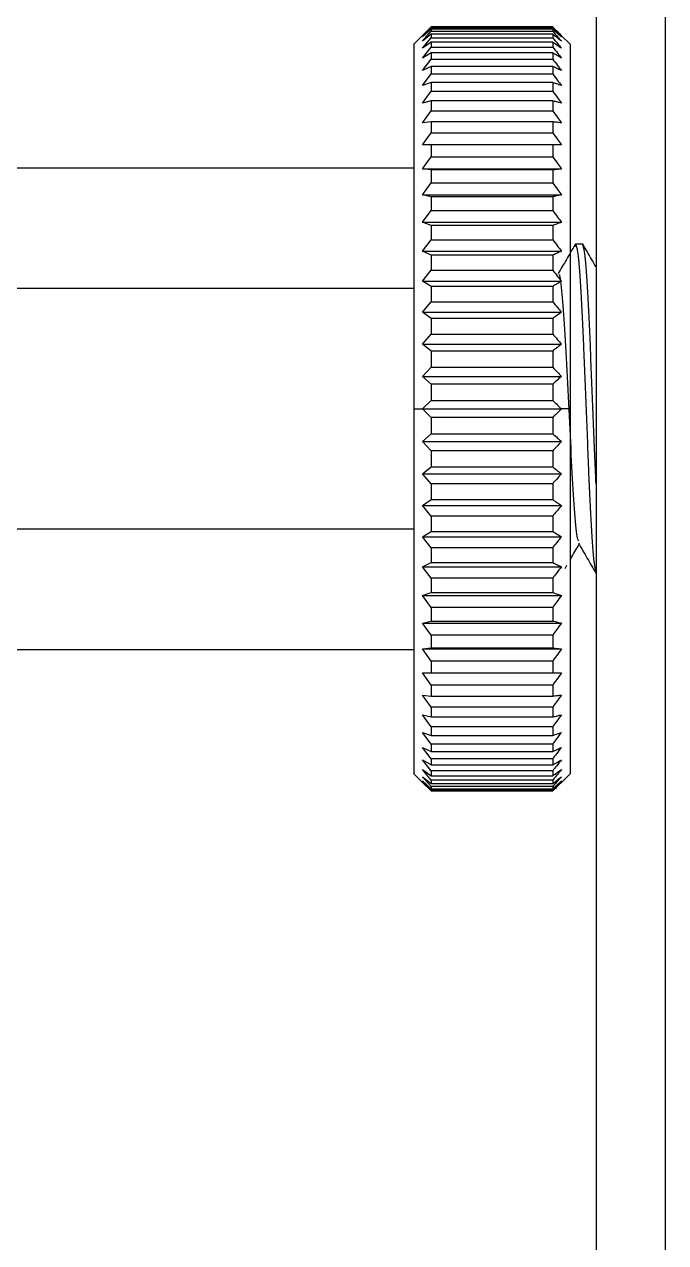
# Model space of a CAD drawing. Header units: inches. Extents: x 0 to 1338, y 51 to 562.
# Drawn here: x 1178.18 to 1196.63, y 368.8 to 403.87 of the extents above; entities that cross this region are included whole.
import ezdxf

# ---------------------------------------------------------------- set-up
doc = ezdxf.new("R2010")
doc.units = ezdxf.units.IN
doc.header["$LTSCALE"] = 0.5

msp = doc.modelspace()

# ---------------------------------------------------------------- linework, layer by layer
at = {"color": 253, "linetype": 'Continuous', "lineweight": 25}
for p, q in [((1194.63, 424.798), (1194.63, 342.798)), ((1196.63, 310.798), (1196.63, 417.798)), ((1189.63, 403.548), (1189.88, 403.795)), ((1189.88, 403.795), (1189.63, 403.548)), ((1189.63, 403.507), (1189.88, 403.775)), ((1189.88, 403.732), (1189.63, 403.507)), ((1189.88, 403.795), (1189.88, 403.775)), ((1193.38, 403.795), (1189.88, 403.795)), ((1189.88, 403.775), (1193.38, 403.775)), ((1189.88, 403.732), (1189.88, 403.671)), ((1193.38, 403.732), (1189.88, 403.732)), ((1189.63, 403.548), (1189.373, 403.291)), ((1189.63, 403.385), (1189.88, 403.671)), ((1189.88, 403.585), (1189.63, 403.385)), ((1189.63, 403.182), (1189.88, 403.485)), ((1189.88, 403.357), (1189.63, 403.182)), ((1189.88, 403.671), (1193.38, 403.671)), ((1189.88, 403.585), (1189.88, 403.485)), ((1193.38, 403.585), (1189.88, 403.585)), ((1189.88, 403.485), (1193.38, 403.485)), ((1189.88, 403.357), (1189.88, 403.217)), ((1193.38, 403.357), (1189.88, 403.357)), ((1193.88, 403.298), (1193.628, 403.55)), ((1189.63, 402.9), (1189.88, 403.217)), ((1189.88, 403.048), (1189.63, 402.9)), ((1189.88, 403.217), (1193.38, 403.217)), ((1189.88, 403.048), (1189.88, 402.869)), ((1193.38, 403.048), (1189.88, 403.048)), ((1193.88, 403.298), (1193.88, 382.298)), ((1189.63, 402.541), (1189.88, 402.869)), ((1189.88, 402.66), (1189.63, 402.541)), ((1189.88, 402.869), (1193.38, 402.869)), ((1189.88, 402.66), (1189.88, 402.446)), ((1193.38, 402.66), (1189.88, 402.66)), ((1189.63, 402.108), (1189.88, 402.446)), ((1189.88, 402.446), (1193.38, 402.446)), ((1189.88, 402.198), (1189.63, 402.108)), ((1189.63, 401.604), (1189.88, 401.948)), ((1189.88, 402.198), (1189.88, 401.948)), ((1193.38, 402.198), (1189.88, 402.198)), ((1189.88, 401.948), (1193.38, 401.948)), ((1189.88, 401.665), (1189.63, 401.604)), ((1189.88, 401.665), (1189.88, 401.381)), ((1193.38, 401.665), (1189.88, 401.665)), ((1189.63, 401.033), (1189.88, 401.381)), ((1189.88, 401.381), (1193.38, 401.381)), ((1189.88, 401.064), (1189.63, 401.033)), ((1189.88, 401.064), (1189.88, 400.749)), ((1193.38, 401.064), (1189.88, 401.064)), ((1189.63, 400.399), (1189.88, 400.749)), ((1189.88, 400.749), (1193.38, 400.749)), ((1189.88, 400.399), (1189.63, 400.399)), ((1189.88, 400.399), (1189.88, 400.056)), ((1193.38, 400.399), (1189.88, 400.399)), ((1189.63, 399.708), (1189.88, 400.056)), ((1189.88, 400.056), (1193.38, 400.056)), ((1189.38, 399.726), (1168.38, 399.726)), ((1189.88, 399.678), (1189.63, 399.708)), ((1189.63, 399.708), (1193.63, 399.708)), ((1189.88, 399.678), (1189.88, 399.308)), ((1193.38, 399.678), (1189.88, 399.678)), ((1189.63, 398.964), (1189.88, 399.308)), ((1189.88, 399.308), (1193.38, 399.308)), ((1189.88, 398.903), (1189.63, 398.964)), ((1189.63, 398.964), (1193.63, 398.964)), ((1189.88, 398.903), (1189.88, 398.511)), ((1193.38, 398.903), (1189.88, 398.903)), ((1189.63, 398.173), (1189.88, 398.511)), ((1189.88, 398.511), (1193.38, 398.511)), ((1189.88, 398.083), (1189.63, 398.173)), ((1189.63, 398.173), (1193.63, 398.173)), ((1189.88, 398.083), (1189.88, 397.67)), ((1193.38, 398.083), (1189.88, 398.083)), ((1189.63, 397.341), (1189.88, 397.67)), ((1189.88, 397.67), (1193.38, 397.67)), ((1194.024, 397.469), (1194.04, 397.548)), ((1194.04, 397.548), (1194.239, 397.548)), ((1189.88, 397.222), (1189.63, 397.341)), ((1189.63, 397.341), (1193.63, 397.341)), ((1189.88, 397.222), (1189.88, 396.792)), ((1193.38, 397.222), (1189.88, 397.222)), ((1189.63, 396.475), (1189.88, 396.792)), ((1189.88, 396.792), (1193.38, 396.792)), ((1189.88, 396.327), (1189.63, 396.475)), ((1189.63, 396.475), (1193.63, 396.475)), ((1189.88, 396.327), (1189.88, 395.883)), ((1193.38, 396.327), (1189.88, 396.327)), ((1189.38, 396.262), (1168.38, 396.262)), ((1189.63, 395.58), (1189.88, 395.883)), ((1189.88, 395.883), (1193.38, 395.883)), ((1189.88, 395.406), (1189.63, 395.58)), ((1189.63, 395.58), (1193.63, 395.58)), ((1189.88, 395.406), (1189.88, 394.951)), ((1193.38, 395.406), (1189.88, 395.406)), ((1189.63, 394.665), (1189.88, 394.951)), ((1189.88, 394.951), (1193.38, 394.951)), ((1189.88, 394.464), (1189.63, 394.665)), ((1189.63, 394.665), (1193.63, 394.665)), ((1189.88, 394.464), (1189.88, 394.003)), ((1193.38, 394.464), (1189.88, 394.464)), ((1189.63, 393.735), (1189.88, 394.003)), ((1189.88, 394.003), (1193.38, 394.003)), ((1189.88, 393.51), (1189.63, 393.735)), ((1189.63, 393.735), (1193.63, 393.735)), ((1189.88, 393.51), (1189.88, 393.045)), ((1193.38, 393.51), (1189.88, 393.51)), ((1189.63, 392.798), (1189.88, 393.045)), ((1189.88, 393.045), (1193.38, 393.045)), ((1189.38, 392.798), (1193.63, 392.798)), ((1189.88, 392.551), (1189.63, 392.798)), ((1189.88, 392.551), (1189.88, 392.086)), ((1193.38, 392.551), (1189.88, 392.551)), ((1193.88, 392.798), (1193.63, 392.798)), ((1189.63, 391.861), (1189.88, 392.086)), ((1189.88, 391.593), (1189.63, 391.861)), ((1189.63, 391.861), (1193.63, 391.861)), ((1189.88, 392.086), (1193.38, 392.086)), ((1189.88, 391.593), (1189.88, 391.132)), ((1193.38, 391.593), (1189.88, 391.593)), ((1189.63, 390.931), (1189.88, 391.132)), ((1189.88, 391.132), (1193.38, 391.132)), ((1189.88, 390.645), (1189.63, 390.931)), ((1189.63, 390.931), (1193.63, 390.931)), ((1189.88, 390.645), (1189.88, 390.191)), ((1193.38, 390.645), (1189.88, 390.645)), ((1189.63, 390.016), (1189.88, 390.191)), ((1189.88, 389.713), (1189.63, 390.016)), ((1189.63, 390.016), (1193.63, 390.016)), ((1189.88, 390.191), (1193.38, 390.191)), ((1189.88, 389.713), (1189.88, 389.269)), ((1193.38, 389.713), (1189.88, 389.713)), ((1189.38, 389.334), (1168.38, 389.334)), ((1189.63, 389.121), (1189.88, 389.269)), ((1189.88, 388.804), (1189.63, 389.121)), ((1189.63, 389.121), (1193.63, 389.121)), ((1189.88, 389.269), (1193.38, 389.269)), ((1189.88, 388.804), (1189.88, 388.375)), ((1193.38, 388.804), (1189.88, 388.804)), ((1189.63, 388.255), (1189.88, 388.375)), ((1189.88, 387.926), (1189.63, 388.255)), ((1189.63, 388.255), (1193.63, 388.255)), ((1189.88, 388.375), (1193.38, 388.375)), ((1193.735, 388.201), (1193.791, 388.298)), ((1189.88, 387.926), (1189.88, 387.514)), ((1193.38, 387.926), (1189.88, 387.926)), ((1189.63, 387.423), (1189.88, 387.514)), ((1189.88, 387.085), (1189.63, 387.423)), ((1189.63, 387.423), (1193.63, 387.423)), ((1189.88, 387.514), (1193.38, 387.514)), ((1189.88, 387.085), (1189.88, 386.693)), ((1193.38, 387.085), (1189.88, 387.085)), ((1189.63, 386.632), (1189.88, 386.693)), ((1189.88, 386.288), (1189.63, 386.632)), ((1189.63, 386.632), (1193.63, 386.632)), ((1189.88, 386.693), (1193.38, 386.693)), ((1189.88, 386.288), (1189.88, 385.919)), ((1193.38, 386.288), (1189.88, 386.288)), ((1168.38, 385.87), (1189.38, 385.87)), ((1189.63, 385.888), (1189.88, 385.919)), ((1189.88, 385.54), (1189.63, 385.888)), ((1189.63, 385.888), (1193.63, 385.888)), ((1189.88, 385.919), (1193.38, 385.919)), ((1189.88, 385.54), (1189.88, 385.197)), ((1193.38, 385.54), (1189.88, 385.54)), ((1189.63, 385.197), (1193.38, 385.197)), ((1189.88, 384.847), (1189.63, 385.197)), ((1189.88, 384.847), (1189.88, 384.533)), ((1193.38, 384.847), (1189.88, 384.847)), ((1189.63, 384.563), (1189.88, 384.533)), ((1189.88, 384.215), (1189.63, 384.563)), ((1189.88, 384.533), (1193.38, 384.533)), ((1189.88, 384.215), (1189.88, 383.931)), ((1193.38, 384.215), (1189.88, 384.215)), ((1189.63, 383.992), (1189.88, 383.931)), ((1189.88, 383.648), (1189.63, 383.992)), ((1189.88, 383.931), (1193.38, 383.931)), ((1189.63, 383.488), (1189.88, 383.398)), ((1189.88, 383.151), (1189.63, 383.488)), ((1189.88, 383.648), (1189.88, 383.398)), ((1193.38, 383.648), (1189.88, 383.648)), ((1189.88, 383.398), (1193.38, 383.398)), ((1189.63, 383.055), (1189.88, 382.936)), ((1189.88, 382.727), (1189.63, 383.055)), ((1189.88, 383.151), (1189.88, 382.936)), ((1193.38, 383.151), (1189.88, 383.151)), ((1189.63, 382.696), (1189.88, 382.549)), ((1189.88, 382.38), (1189.63, 382.696)), ((1189.88, 382.936), (1193.38, 382.936)), ((1189.88, 382.727), (1189.88, 382.549)), ((1193.38, 382.727), (1189.88, 382.727)), ((1189.373, 382.305), (1189.662, 382.016)), ((1189.63, 382.414), (1189.88, 382.24)), ((1189.88, 382.112), (1189.63, 382.414)), ((1189.88, 382.549), (1193.38, 382.549)), ((1189.88, 382.38), (1189.88, 382.24)), ((1193.38, 382.38), (1189.88, 382.38)), ((1193.63, 382.048), (1193.88, 382.298)), ((1189.63, 382.211), (1189.88, 382.011)), ((1189.88, 381.925), (1189.63, 382.211)), ((1189.63, 382.089), (1189.88, 381.864)), ((1189.88, 381.821), (1189.63, 382.089)), ((1189.63, 382.048), (1189.88, 381.801)), ((1189.88, 381.801), (1189.63, 382.048)), ((1189.88, 382.24), (1193.38, 382.24)), ((1189.88, 382.112), (1189.88, 382.011)), ((1193.38, 382.112), (1189.88, 382.112)), ((1189.88, 382.011), (1193.38, 382.011)), ((1189.88, 381.925), (1189.88, 381.864)), ((1193.38, 381.925), (1189.88, 381.925)), ((1189.88, 381.864), (1193.38, 381.864)), ((1189.88, 381.821), (1189.88, 381.801)), ((1193.38, 381.821), (1189.88, 381.821)), ((1189.88, 381.801), (1193.38, 381.801))]:
    msp.add_line(p, q, dxfattribs=at)
at = {"color": 253, "linetype": 'Continuous', "lineweight": 25, "flags": 128}
for points in [[(1193.38, 403.795), (1193.38, 403.794), (1193.38, 403.792), (1193.38, 403.79), (1193.38, 403.788), (1193.38, 403.785), (1193.38, 403.782), (1193.38, 403.779), (1193.38, 403.775)], [(1193.38, 403.732), (1193.38, 403.725), (1193.38, 403.719), (1193.38, 403.711), (1193.38, 403.704), (1193.38, 403.696), (1193.38, 403.688), (1193.38, 403.68), (1193.38, 403.671)], [(1193.38, 403.585), (1193.38, 403.574), (1193.38, 403.562), (1193.38, 403.55), (1193.38, 403.537), (1193.38, 403.525), (1193.38, 403.512), (1193.38, 403.498), (1193.38, 403.485)], [(1193.38, 403.357), (1193.38, 403.34), (1193.38, 403.323), (1193.38, 403.306), (1193.38, 403.289), (1193.38, 403.271), (1193.38, 403.253), (1193.38, 403.235), (1193.38, 403.217)], [(1193.38, 403.048), (1193.38, 403.026), (1193.38, 403.005), (1193.38, 402.983), (1193.38, 402.961), (1193.38, 402.938), (1193.38, 402.916), (1193.38, 402.893), (1193.38, 402.869)], [(1193.38, 402.66), (1193.38, 402.635), (1193.38, 402.608), (1193.38, 402.582), (1193.38, 402.555), (1193.38, 402.528), (1193.38, 402.501), (1193.38, 402.473), (1193.38, 402.446)], [(1193.38, 402.198), (1193.38, 402.168), (1193.38, 402.137), (1193.38, 402.107), (1193.38, 402.075), (1193.38, 402.044), (1193.38, 402.012), (1193.38, 401.98), (1193.38, 401.948)], [(1193.38, 401.665), (1193.38, 401.63), (1193.38, 401.595), (1193.38, 401.56), (1193.38, 401.525), (1193.38, 401.489), (1193.38, 401.454), (1193.38, 401.418), (1193.38, 401.381)], [(1193.38, 401.064), (1193.38, 401.025), (1193.38, 400.986), (1193.38, 400.947), (1193.38, 400.908), (1193.38, 400.869), (1193.38, 400.829), (1193.38, 400.789), (1193.38, 400.749)], [(1193.38, 400.399), (1193.38, 400.357), (1193.38, 400.315), (1193.38, 400.272), (1193.38, 400.23), (1193.38, 400.187), (1193.38, 400.143), (1193.38, 400.1), (1193.38, 400.056)], [(1193.38, 399.678), (1193.38, 399.632), (1193.38, 399.586), (1193.38, 399.541), (1193.38, 399.494), (1193.38, 399.448), (1193.38, 399.402), (1193.38, 399.355), (1193.38, 399.308)], [(1193.38, 398.903), (1193.38, 398.855), (1193.38, 398.806), (1193.38, 398.757), (1193.38, 398.708), (1193.38, 398.659), (1193.38, 398.61), (1193.38, 398.56), (1193.38, 398.511)], [(1193.38, 398.083), (1193.38, 398.031), (1193.38, 397.98), (1193.38, 397.929), (1193.38, 397.877), (1193.38, 397.826), (1193.38, 397.774), (1193.38, 397.722), (1193.38, 397.67)], [(1193.38, 397.222), (1193.38, 397.168), (1193.38, 397.115), (1193.38, 397.061), (1193.38, 397.008), (1193.38, 396.954), (1193.38, 396.9), (1193.38, 396.846), (1193.38, 396.792)], [(1193.38, 396.327), (1193.38, 396.272), (1193.38, 396.217), (1193.38, 396.161), (1193.38, 396.106), (1193.38, 396.05), (1193.38, 395.995), (1193.38, 395.939), (1193.38, 395.883)], [(1193.38, 395.406), (1193.38, 395.349), (1193.38, 395.292), (1193.38, 395.236), (1193.38, 395.179), (1193.38, 395.122), (1193.38, 395.065), (1193.38, 395.008), (1193.38, 394.951)], [(1193.38, 394.464), (1193.38, 394.407), (1193.38, 394.349), (1193.38, 394.292), (1193.38, 394.234), (1193.38, 394.176), (1193.38, 394.118), (1193.38, 394.061), (1193.38, 394.003)], [(1193.38, 393.51), (1193.38, 393.452), (1193.38, 393.394), (1193.38, 393.336), (1193.38, 393.278), (1193.38, 393.22), (1193.38, 393.162), (1193.38, 393.103), (1193.38, 393.045)], [(1193.38, 392.551), (1193.38, 392.493), (1193.38, 392.435), (1193.38, 392.376), (1193.38, 392.318), (1193.38, 392.26), (1193.38, 392.202), (1193.38, 392.144), (1193.38, 392.086)], [(1193.38, 391.593), (1193.38, 391.536), (1193.38, 391.478), (1193.38, 391.42), (1193.38, 391.362), (1193.38, 391.305), (1193.38, 391.247), (1193.38, 391.189), (1193.38, 391.132)], [(1193.38, 390.645), (1193.38, 390.588), (1193.38, 390.531), (1193.38, 390.474), (1193.38, 390.417), (1193.38, 390.36), (1193.38, 390.304), (1193.38, 390.247), (1193.38, 390.191)], [(1193.38, 389.713), (1193.38, 389.657), (1193.38, 389.601), (1193.38, 389.546), (1193.38, 389.49), (1193.38, 389.435), (1193.38, 389.38), (1193.38, 389.324), (1193.38, 389.269)], [(1193.38, 388.804), (1193.38, 388.75), (1193.38, 388.696), (1193.38, 388.642), (1193.38, 388.589), (1193.38, 388.535), (1193.38, 388.481), (1193.38, 388.428), (1193.38, 388.375)], [(1193.38, 387.926), (1193.38, 387.874), (1193.38, 387.822), (1193.38, 387.771), (1193.38, 387.719), (1193.38, 387.667), (1193.38, 387.616), (1193.38, 387.565), (1193.38, 387.514)], [(1193.38, 387.085), (1193.38, 387.036), (1193.38, 386.986), (1193.38, 386.937), (1193.38, 386.888), (1193.38, 386.839), (1193.38, 386.79), (1193.38, 386.741), (1193.38, 386.693)], [(1193.38, 386.288), (1193.38, 386.241), (1193.38, 386.194), (1193.38, 386.148), (1193.38, 386.102), (1193.38, 386.056), (1193.38, 386.01), (1193.38, 385.964), (1193.38, 385.919)], [(1193.38, 385.54), (1193.38, 385.496), (1193.38, 385.453), (1193.38, 385.41), (1193.38, 385.367), (1193.38, 385.324), (1193.38, 385.281), (1193.38, 385.239), (1193.38, 385.197)], [(1193.38, 384.847), (1193.38, 384.807), (1193.38, 384.767), (1193.38, 384.727), (1193.38, 384.688), (1193.38, 384.649), (1193.38, 384.61), (1193.38, 384.571), (1193.38, 384.533)], [(1193.38, 384.215), (1193.38, 384.179), (1193.38, 384.143), (1193.38, 384.107), (1193.38, 384.071), (1193.38, 384.036), (1193.38, 384.001), (1193.38, 383.966), (1193.38, 383.931)], [(1193.38, 383.648), (1193.38, 383.616), (1193.38, 383.584), (1193.38, 383.552), (1193.38, 383.521), (1193.38, 383.49), (1193.38, 383.459), (1193.38, 383.428), (1193.38, 383.398)], [(1193.38, 383.151), (1193.38, 383.123), (1193.38, 383.095), (1193.38, 383.068), (1193.38, 383.041), (1193.38, 383.014), (1193.38, 382.988), (1193.38, 382.962), (1193.38, 382.936)], [(1193.38, 382.727), (1193.38, 382.703), (1193.38, 382.68), (1193.38, 382.658), (1193.38, 382.635), (1193.38, 382.613), (1193.38, 382.591), (1193.38, 382.57), (1193.38, 382.549)], [(1193.38, 382.38), (1193.38, 382.361), (1193.38, 382.343), (1193.38, 382.325), (1193.38, 382.307), (1193.38, 382.29), (1193.38, 382.273), (1193.38, 382.256), (1193.38, 382.24)], [(1193.38, 382.112), (1193.38, 382.098), (1193.38, 382.085), (1193.38, 382.072), (1193.38, 382.059), (1193.38, 382.046), (1193.38, 382.034), (1193.38, 382.022), (1193.38, 382.011)], [(1193.38, 381.925), (1193.38, 381.916), (1193.38, 381.908), (1193.38, 381.9), (1193.38, 381.892), (1193.38, 381.885), (1193.38, 381.878), (1193.38, 381.871), (1193.38, 381.864)], [(1193.38, 381.821), (1193.38, 381.818), (1193.38, 381.814), (1193.38, 381.811), (1193.38, 381.809), (1193.38, 381.806), (1193.38, 381.804), (1193.38, 381.802), (1193.38, 381.801)]]:
    msp.add_lwpolyline(points, dxfattribs=at)
at = {"color": 253, "linetype": 'Continuous', "lineweight": 25}
for points, knots in [([(1193.63, 403.548), (1193.584, 403.594), (1193.501, 403.677), (1193.417, 403.759), (1193.38, 403.795)], [0, 0, 0, 0, 0.56, 1, 1, 1, 1]), ([(1193.38, 403.775), (1193.427, 403.725), (1193.511, 403.636), (1193.594, 403.547), (1193.63, 403.507)], [0, 0, 0, 0, 0.5599993, 1, 1, 1, 1]), ([(1193.63, 403.507), (1193.584, 403.549), (1193.501, 403.624), (1193.417, 403.699), (1193.38, 403.732)], [0, 0, 0, 0, 0.5600003, 1, 1, 1, 1]), ([(1193.38, 403.671), (1193.427, 403.618), (1193.511, 403.523), (1193.594, 403.427), (1193.63, 403.385)], [0, 0, 0, 0, 0.559999, 1, 1, 1, 1]), ([(1193.63, 403.385), (1193.584, 403.422), (1193.501, 403.489), (1193.417, 403.556), (1193.38, 403.585)], [0, 0, 0, 0, 0.56, 1, 1, 1, 1]), ([(1193.38, 403.485), (1193.427, 403.428), (1193.511, 403.328), (1193.594, 403.226), (1193.63, 403.182)], [0, 0, 0, 0, 0.5599993, 1, 1, 1, 1]), ([(1193.63, 403.182), (1193.584, 403.214), (1193.501, 403.273), (1193.417, 403.331), (1193.38, 403.357)], [0, 0, 0, 0, 0.56, 1, 1, 1, 1]), ([(1193.38, 403.217), (1193.427, 403.158), (1193.511, 403.052), (1193.594, 402.946), (1193.63, 402.9)], [0, 0, 0, 0, 0.5599993, 1, 1, 1, 1]), ([(1193.63, 402.9), (1193.584, 402.927), (1193.501, 402.977), (1193.417, 403.026), (1193.38, 403.048)], [0, 0, 0, 0, 0.56, 1, 1, 1, 1]), ([(1193.38, 402.869), (1193.427, 402.808), (1193.511, 402.699), (1193.594, 402.589), (1193.63, 402.541)], [0, 0, 0, 0, 0.559999, 1, 1, 1, 1]), ([(1193.63, 402.541), (1193.584, 402.563), (1193.501, 402.603), (1193.417, 402.643), (1193.38, 402.66)], [0, 0, 0, 0, 0.56, 1, 1, 1, 1]), ([(1193.38, 402.446), (1193.427, 402.383), (1193.511, 402.27), (1193.594, 402.158), (1193.63, 402.108)], [0, 0, 0, 0, 0.5599993, 1, 1, 1, 1]), ([(1193.63, 402.108), (1193.584, 402.125), (1193.501, 402.155), (1193.417, 402.185), (1193.38, 402.198)], [0, 0, 0, 0, 0.5600003, 1, 1, 1, 1]), ([(1193.38, 401.948), (1193.427, 401.884), (1193.511, 401.77), (1193.594, 401.655), (1193.63, 401.604)], [0, 0, 0, 0, 0.559999, 1, 1, 1, 1]), ([(1193.63, 401.604), (1193.584, 401.615), (1193.501, 401.636), (1193.417, 401.656), (1193.38, 401.665)], [0, 0, 0, 0, 0.56, 1, 1, 1, 1]), ([(1193.38, 401.381), (1193.427, 401.317), (1193.511, 401.201), (1193.594, 401.084), (1193.63, 401.033)], [0, 0, 0, 0, 0.559999, 1, 1, 1, 1]), ([(1193.63, 401.033), (1193.584, 401.039), (1193.501, 401.049), (1193.417, 401.059), (1193.38, 401.064)], [0, 0, 0, 0, 0.56, 1, 1, 1, 1]), ([(1193.38, 400.749), (1193.427, 400.684), (1193.511, 400.568), (1193.594, 400.451), (1193.63, 400.399)], [0, 0, 0, 0, 0.559999, 1, 1, 1, 1]), ([(1193.63, 400.399), (1193.584, 400.399), (1193.501, 400.399), (1193.417, 400.399), (1193.38, 400.399)], [0, 0, 0, 0, 0.5600003, 1, 1, 1, 1]), ([(1193.38, 400.056), (1193.427, 399.991), (1193.511, 399.876), (1193.594, 399.759), (1193.63, 399.708)], [0, 0, 0, 0, 0.559999, 1, 1, 1, 1]), ([(1193.63, 399.708), (1193.584, 399.702), (1193.501, 399.692), (1193.417, 399.682), (1193.38, 399.678)], [0, 0, 0, 0, 0.56, 1, 1, 1, 1]), ([(1193.38, 399.308), (1193.427, 399.244), (1193.511, 399.13), (1193.594, 399.015), (1193.63, 398.964)], [0, 0, 0, 0, 0.559999, 1, 1, 1, 1]), ([(1193.63, 398.964), (1193.584, 398.953), (1193.501, 398.932), (1193.417, 398.912), (1193.38, 398.903)], [0, 0, 0, 0, 0.5600003, 1, 1, 1, 1]), ([(1193.38, 398.511), (1193.427, 398.448), (1193.511, 398.336), (1193.594, 398.223), (1193.63, 398.173)], [0, 0, 0, 0, 0.559999, 1, 1, 1, 1]), ([(1193.63, 398.173), (1193.584, 398.156), (1193.501, 398.126), (1193.417, 398.096), (1193.38, 398.083)], [0, 0, 0, 0, 0.56, 1, 1, 1, 1]), ([(1193.38, 397.67), (1193.427, 397.609), (1193.511, 397.499), (1193.594, 397.39), (1193.63, 397.341)], [0, 0, 0, 0, 0.559999, 1, 1, 1, 1]), ([(1194.03, 397.541), (1193.945, 397.394), (1193.782, 397.112), (1193.618, 396.83), (1193.54, 396.695)], [0, 0, 0, 0, 0.521631, 1, 1, 1, 1]), ([(1194.63, 396.885), (1194.587, 396.959), (1194.459, 397.18), (1194.331, 397.401), (1194.246, 397.548)], [0, 0, 0, 0, 0.334683, 1, 1, 1, 1]), ([(1193.63, 397.341), (1193.584, 397.319), (1193.501, 397.279), (1193.417, 397.239), (1193.38, 397.222)], [0, 0, 0, 0, 0.56, 1, 1, 1, 1]), ([(1193.38, 396.792), (1193.427, 396.733), (1193.511, 396.627), (1193.594, 396.521), (1193.63, 396.475)], [0, 0, 0, 0, 0.559999, 1, 1, 1, 1]), ([(1193.555, 396.646), (1193.558, 396.651), (1193.585, 396.706), (1193.637, 396.25), (1193.712, 395.312), (1193.786, 393.927), (1193.861, 392.393), (1193.935, 390.911), (1194.01, 389.733), (1194.072, 389.057), (1194.11, 389.019), (1194.123, 389.006)], [0, 0, 0, 0, 0.012153, 0.143841, 0.275171, 0.406836, 0.538199, 0.669832, 0.801235, 0.932829, 1, 1, 1, 1]), ([(1193.63, 396.475), (1193.584, 396.447), (1193.501, 396.398), (1193.417, 396.349), (1193.38, 396.327)], [0, 0, 0, 0, 0.5600003, 1, 1, 1, 1]), ([(1193.38, 395.883), (1193.427, 395.827), (1193.511, 395.726), (1193.594, 395.625), (1193.63, 395.58)], [0, 0, 0, 0, 0.5599993, 1, 1, 1, 1]), ([(1193.63, 395.58), (1193.584, 395.548), (1193.501, 395.489), (1193.417, 395.431), (1193.38, 395.406)], [0, 0, 0, 0, 0.56, 1, 1, 1, 1]), ([(1193.38, 394.951), (1193.427, 394.898), (1193.511, 394.803), (1193.594, 394.707), (1193.63, 394.665)], [0, 0, 0, 0, 0.559999, 1, 1, 1, 1]), ([(1193.63, 394.665), (1193.584, 394.627), (1193.501, 394.56), (1193.417, 394.494), (1193.38, 394.464)], [0, 0, 0, 0, 0.56, 1, 1, 1, 1]), ([(1193.38, 394.003), (1193.427, 393.953), (1193.511, 393.864), (1193.594, 393.774), (1193.63, 393.735)], [0, 0, 0, 0, 0.559999, 1, 1, 1, 1]), ([(1193.63, 393.735), (1193.584, 393.693), (1193.501, 393.618), (1193.417, 393.543), (1193.38, 393.51)], [0, 0, 0, 0, 0.5600003, 1, 1, 1, 1]), ([(1193.38, 393.045), (1193.427, 392.999), (1193.511, 392.917), (1193.594, 392.834), (1193.63, 392.798)], [0, 0, 0, 0, 0.5599997, 1, 1, 1, 1]), ([(1193.63, 392.798), (1193.584, 392.752), (1193.501, 392.669), (1193.417, 392.587), (1193.38, 392.551)], [0, 0, 0, 0, 0.56, 1, 1, 1, 1]), ([(1194.34, 392.798), (1194.365, 392.175), (1194.415, 390.93), (1194.49, 389.366), (1194.56, 388.323), (1194.605, 388.186), (1194.624, 388.125)], [0, 0, 0, 0, 0.264114, 0.528229, 0.792343, 1, 1, 1, 1]), ([(1194.63, 390.642), (1194.625, 390.753), (1194.594, 391.369), (1194.564, 392.154), (1194.539, 392.798)], [0, 0, 0, 0, 0.17986, 1, 1, 1, 1]), ([(1193.38, 392.086), (1193.427, 392.044), (1193.511, 391.969), (1193.594, 391.894), (1193.63, 391.861)], [0, 0, 0, 0, 0.559999, 1, 1, 1, 1]), ([(1193.63, 391.861), (1193.584, 391.811), (1193.501, 391.722), (1193.417, 391.632), (1193.38, 391.593)], [0, 0, 0, 0, 0.56, 1, 1, 1, 1]), ([(1193.38, 391.132), (1193.427, 391.095), (1193.511, 391.028), (1193.594, 390.961), (1193.63, 390.931)], [0, 0, 0, 0, 0.5599993, 1, 1, 1, 1]), ([(1193.63, 390.931), (1193.584, 390.878), (1193.501, 390.782), (1193.417, 390.687), (1193.38, 390.645)], [0, 0, 0, 0, 0.56, 1, 1, 1, 1]), ([(1193.38, 390.191), (1193.427, 390.158), (1193.511, 390.1), (1193.594, 390.041), (1193.63, 390.016)], [0, 0, 0, 0, 0.559999, 1, 1, 1, 1]), ([(1193.63, 390.016), (1193.584, 389.959), (1193.501, 389.858), (1193.417, 389.757), (1193.38, 389.713)], [0, 0, 0, 0, 0.5600003, 1, 1, 1, 1]), ([(1193.38, 389.269), (1193.427, 389.242), (1193.511, 389.192), (1193.594, 389.143), (1193.63, 389.121)], [0, 0, 0, 0, 0.559999, 1, 1, 1, 1]), ([(1193.63, 389.121), (1193.584, 389.062), (1193.501, 388.956), (1193.417, 388.851), (1193.38, 388.804)], [0, 0, 0, 0, 0.56, 1, 1, 1, 1]), ([(1193.88, 388.451), (1193.887, 388.463), (1193.974, 388.613), (1194.061, 388.763), (1194.141, 388.901)], [0, 0, 0, 0, 0.078736, 1, 1, 1, 1]), ([(1194.119, 388.938), (1194.205, 388.791), (1194.375, 388.497), (1194.545, 388.203), (1194.631, 388.056)], [0, 0, 0, 0, 0.499865, 1, 1, 1, 1]), ([(1193.38, 388.375), (1193.427, 388.352), (1193.511, 388.312), (1193.594, 388.273), (1193.63, 388.255)], [0, 0, 0, 0, 0.559999, 1, 1, 1, 1]), ([(1193.63, 388.255), (1193.584, 388.193), (1193.501, 388.084), (1193.417, 387.974), (1193.38, 387.926)], [0, 0, 0, 0, 0.5600003, 1, 1, 1, 1]), ([(1193.38, 387.514), (1193.427, 387.497), (1193.511, 387.467), (1193.594, 387.436), (1193.63, 387.423)], [0, 0, 0, 0, 0.559999, 1, 1, 1, 1]), ([(1193.63, 387.423), (1193.584, 387.36), (1193.501, 387.247), (1193.417, 387.135), (1193.38, 387.085)], [0, 0, 0, 0, 0.56, 1, 1, 1, 1]), ([(1193.38, 386.693), (1193.427, 386.682), (1193.511, 386.661), (1193.594, 386.641), (1193.63, 386.632)], [0, 0, 0, 0, 0.559999, 1, 1, 1, 1]), ([(1193.63, 386.632), (1193.584, 386.568), (1193.501, 386.453), (1193.417, 386.338), (1193.38, 386.288)], [0, 0, 0, 0, 0.56, 1, 1, 1, 1]), ([(1193.38, 385.919), (1193.427, 385.913), (1193.511, 385.903), (1193.594, 385.893), (1193.63, 385.888)], [0, 0, 0, 0, 0.559999, 1, 1, 1, 1]), ([(1193.63, 385.888), (1193.584, 385.823), (1193.501, 385.707), (1193.417, 385.591), (1193.38, 385.54)], [0, 0, 0, 0, 0.56, 1, 1, 1, 1]), ([(1193.63, 385.197), (1193.584, 385.131), (1193.501, 385.014), (1193.417, 384.898), (1193.38, 384.847)], [0, 0, 0, 0, 0.56, 1, 1, 1, 1]), ([(1193.38, 385.197), (1193.427, 385.197), (1193.511, 385.197), (1193.594, 385.197), (1193.63, 385.197)], [0, 0, 0, 0, 0.559999, 1, 1, 1, 1]), ([(1193.63, 384.563), (1193.584, 384.498), (1193.501, 384.381), (1193.417, 384.266), (1193.38, 384.215)], [0, 0, 0, 0, 0.56, 1, 1, 1, 1]), ([(1193.38, 384.533), (1193.427, 384.538), (1193.511, 384.548), (1193.594, 384.559), (1193.63, 384.563)], [0, 0, 0, 0, 0.559999, 1, 1, 1, 1]), ([(1193.63, 383.992), (1193.584, 383.928), (1193.501, 383.813), (1193.417, 383.698), (1193.38, 383.648)], [0, 0, 0, 0, 0.56, 1, 1, 1, 1]), ([(1193.38, 383.931), (1193.427, 383.943), (1193.511, 383.963), (1193.594, 383.983), (1193.63, 383.992)], [0, 0, 0, 0, 0.559999, 1, 1, 1, 1]), ([(1193.63, 383.488), (1193.584, 383.425), (1193.501, 383.312), (1193.417, 383.2), (1193.38, 383.151)], [0, 0, 0, 0, 0.5600003, 1, 1, 1, 1]), ([(1193.38, 383.398), (1193.427, 383.415), (1193.511, 383.445), (1193.594, 383.475), (1193.63, 383.488)], [0, 0, 0, 0, 0.559999, 1, 1, 1, 1]), ([(1193.63, 383.055), (1193.584, 382.994), (1193.501, 382.884), (1193.417, 382.775), (1193.38, 382.727)], [0, 0, 0, 0, 0.56, 1, 1, 1, 1]), ([(1193.38, 382.936), (1193.427, 382.958), (1193.511, 382.998), (1193.594, 383.038), (1193.63, 383.055)], [0, 0, 0, 0, 0.559999, 1, 1, 1, 1]), ([(1193.63, 382.696), (1193.584, 382.637), (1193.501, 382.531), (1193.417, 382.426), (1193.38, 382.38)], [0, 0, 0, 0, 0.56, 1, 1, 1, 1]), ([(1193.38, 382.549), (1193.427, 382.576), (1193.511, 382.625), (1193.594, 382.675), (1193.63, 382.696)], [0, 0, 0, 0, 0.559999, 1, 1, 1, 1]), ([(1193.63, 382.414), (1193.584, 382.358), (1193.501, 382.257), (1193.417, 382.156), (1193.38, 382.112)], [0, 0, 0, 0, 0.56, 1, 1, 1, 1]), ([(1193.38, 382.24), (1193.427, 382.272), (1193.511, 382.33), (1193.594, 382.389), (1193.63, 382.414)], [0, 0, 0, 0, 0.559999, 1, 1, 1, 1]), ([(1193.63, 382.211), (1193.584, 382.158), (1193.501, 382.062), (1193.417, 381.967), (1193.38, 381.925)], [0, 0, 0, 0, 0.56, 1, 1, 1, 1]), ([(1193.38, 382.011), (1193.427, 382.048), (1193.511, 382.115), (1193.594, 382.182), (1193.63, 382.211)], [0, 0, 0, 0, 0.559999, 1, 1, 1, 1]), ([(1193.63, 382.089), (1193.584, 382.039), (1193.501, 381.949), (1193.417, 381.86), (1193.38, 381.821)], [0, 0, 0, 0, 0.56, 1, 1, 1, 1]), ([(1193.38, 381.864), (1193.427, 381.906), (1193.511, 381.981), (1193.594, 382.056), (1193.63, 382.089)], [0, 0, 0, 0, 0.559999, 1, 1, 1, 1]), ([(1193.38, 381.801), (1193.427, 381.847), (1193.511, 381.929), (1193.594, 382.012), (1193.63, 382.048)], [0, 0, 0, 0, 0.5599994, 1, 1, 1, 1])]:
    msp.add_open_spline(points, degree=3, knots=knots, dxfattribs=at)
for points in [[(1189.38, 403.298), (1189.38, 403.259), (1189.38, 403.181), (1189.38, 402.556), (1189.38, 401.586), (1189.38, 400.27), (1189.38, 398.669), (1189.38, 396.842), (1189.38, 394.86), (1189.38, 393.485), (1189.38, 392.798)], [(1194.04, 397.548), (1194.065, 397.477), (1194.115, 397.334), (1194.19, 396.235), (1194.265, 394.665), (1194.315, 393.421), (1194.34, 392.798)], [(1194.539, 392.798), (1194.514, 393.42), (1194.464, 394.665), (1194.389, 396.235), (1194.314, 397.334), (1194.264, 397.477), (1194.239, 397.548)], [(1189.38, 392.798), (1189.38, 392.111), (1189.38, 390.736), (1189.38, 388.754), (1189.38, 386.927), (1189.38, 385.326), (1189.38, 384.01), (1189.38, 383.04), (1189.38, 382.415), (1189.38, 382.337), (1189.38, 382.298)]]:
    msp.add_open_spline(points, degree=3, dxfattribs=at)

doc.saveas('drawing.dxf')
